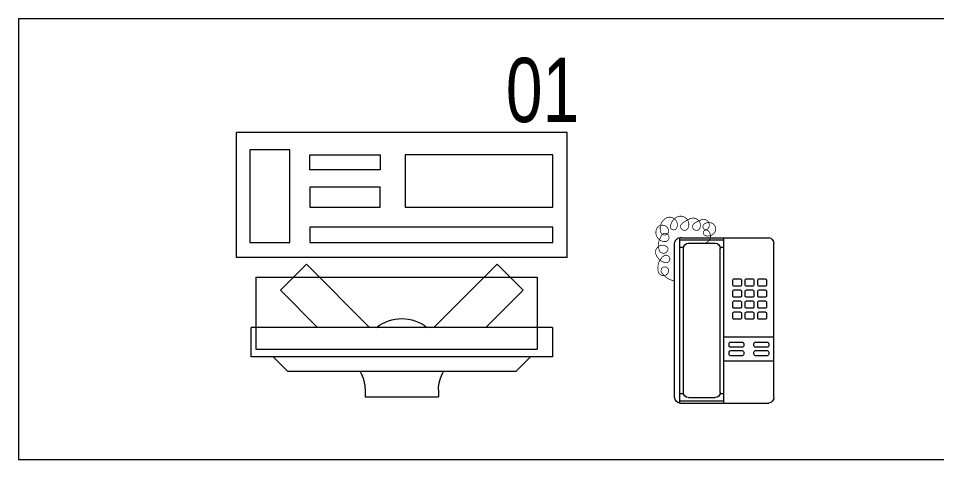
# Model space of a CAD drawing. Header units: millimetres. Extents: x -160614 to 59925, y -157025 to 0.
# Drawn here: x -119352 to -118102, y -107562 to -106962 of the extents above; entities that cross this region are included whole.
import ezdxf

# ---------------------------------------------------------------- set-up
doc = ezdxf.new("R2010")
doc.units = ezdxf.units.MM
doc.header["$LTSCALE"] = 8
doc.layers.get('0').update_dxf_attribs({"color": 9, "lineweight": 5})
doc.layers.add('72_EGR_EQP_TAG', color=9, linetype='Continuous', lineweight=5)
doc.layers.add('LOADING', color=9, linetype='Continuous', lineweight=5)
doc.layers.get('0').off()
doc.layers.get('0').freeze()
doc.styles.add('X3G_ENTITY_257CFD', font='swisscl.ttf', dxfattribs={"height": 200})

# ---------------------------------------------------------------- blocks, each defined once
blk = doc.blocks.new('DM20079-P')
for p, q in [((-0.0616, 0.225), (0.0594, 0.225)), ((-0.0616, 0.225), (-0.0616, 0)), ((-0.0016, 0.225), (-0.0016, 0)), ((-0.0686, 0.217), (-0.0686, 0.008)), ((-0.0616, 0.222), (-0.0016, 0.222)), ((-0.0496, 0.2175), (-0.0136, 0.2175)), ((0.0664, 0.217), (0.0664, 0.008)), ((-0.0616, 0.212), (-0.0565, 0.212)), ((-0.0566, 0.2105), (-0.0566, 0.0145)), ((-0.0068, 0.212), (-0.0016, 0.212)), ((-0.0066, 0.2105), (-0.0066, 0.0145)), ((-0.0016, 0.1675), (0.0664, 0.1675)), ((-0.0016, 0.135), (0.0664, 0.135)), ((-0.0616, 0.013), (-0.0565, 0.013)), ((-0.0068, 0.013), (-0.0016, 0.013)), ((-0.0616, 0.003), (-0.0016, 0.003)), ((-0.0594, 0), (0.0594, 0)), ((-0.0496, 0.0075), (-0.0136, 0.0075))]:
    blk.add_line(p, q)
for points in [[(0.0074, 0.1605, 0.414214), (0.0054, 0.1585), (0.0054, 0.1555, 0.414214), (0.0074, 0.1535), (0.0234, 0.1535, 0.414214), (0.0254, 0.1555), (0.0254, 0.1585, 0.414214), (0.0234, 0.1605)], [(0.0574, 0.1535, 0.414214), (0.0594, 0.1555), (0.0594, 0.1585, 0.414214), (0.0574, 0.1605), (0.0414, 0.1605, 0.414214), (0.0394, 0.1585), (0.0394, 0.1555, 0.414214), (0.0414, 0.1535)], [(0.0234, 0.142, 0.414214), (0.0254, 0.144), (0.0254, 0.147, 0.414214), (0.0234, 0.149), (0.0074, 0.149, 0.414214), (0.0054, 0.147), (0.0054, 0.144, 0.414214), (0.0074, 0.142)], [(0.0574, 0.142, 0.414214), (0.0594, 0.144), (0.0594, 0.147, 0.414214), (0.0574, 0.149), (0.0414, 0.149, 0.414214), (0.0394, 0.147), (0.0394, 0.144, 0.414214), (0.0414, 0.142)], [(0.0104, 0.103, 0.414214), (0.0124, 0.101), (0.0204, 0.101, 0.414214), (0.0224, 0.103), (0.0224, 0.109, 0.414214), (0.0204, 0.111), (0.0124, 0.111, 0.414214), (0.0104, 0.109)], [(0.0274, 0.103, 0.414214), (0.0294, 0.101), (0.0374, 0.101, 0.414214), (0.0394, 0.103), (0.0394, 0.109, 0.414214), (0.0374, 0.111), (0.0294, 0.111, 0.414214), (0.0274, 0.109)], [(0.0444, 0.103, 0.414214), (0.0464, 0.101), (0.0544, 0.101, 0.414214), (0.0564, 0.103), (0.0564, 0.109, 0.414214), (0.0544, 0.111), (0.0464, 0.111, 0.414214), (0.0444, 0.109)], [(0.0104, 0.088, 0.414214), (0.0124, 0.086), (0.0204, 0.086, 0.414214), (0.0224, 0.088), (0.0224, 0.094, 0.414214), (0.0204, 0.096), (0.0124, 0.096, 0.414214), (0.0104, 0.094)], [(0.0274, 0.088, 0.414214), (0.0294, 0.086), (0.0374, 0.086, 0.414214), (0.0394, 0.088), (0.0394, 0.094, 0.414214), (0.0374, 0.096), (0.0294, 0.096, 0.414214), (0.0274, 0.094)], [(0.0444, 0.088, 0.414214), (0.0464, 0.086), (0.0544, 0.086, 0.414214), (0.0564, 0.088), (0.0564, 0.094, 0.414214), (0.0544, 0.096), (0.0464, 0.096, 0.414214), (0.0444, 0.094)], [(0.0104, 0.073, 0.414214), (0.0124, 0.071), (0.0204, 0.071, 0.414214), (0.0224, 0.073), (0.0224, 0.079, 0.414214), (0.0204, 0.081), (0.0124, 0.081, 0.414214), (0.0104, 0.079)], [(0.0274, 0.073, 0.414214), (0.0294, 0.071), (0.0374, 0.071, 0.414214), (0.0394, 0.073), (0.0394, 0.079, 0.414214), (0.0374, 0.081), (0.0294, 0.081, 0.414214), (0.0274, 0.079)], [(0.0444, 0.073, 0.414214), (0.0464, 0.071), (0.0544, 0.071, 0.414214), (0.0564, 0.073), (0.0564, 0.079, 0.414214), (0.0544, 0.081), (0.0464, 0.081, 0.414214), (0.0444, 0.079)], [(0.0104, 0.058, 0.414214), (0.0124, 0.056), (0.0204, 0.056, 0.414214), (0.0224, 0.058), (0.0224, 0.064, 0.414214), (0.0204, 0.066), (0.0124, 0.066, 0.414214), (0.0104, 0.064)], [(0.0274, 0.058, 0.414214), (0.0294, 0.056), (0.0374, 0.056, 0.414214), (0.0394, 0.058), (0.0394, 0.064, 0.414214), (0.0374, 0.066), (0.0294, 0.066, 0.414214), (0.0274, 0.064)], [(0.0444, 0.058, 0.414214), (0.0464, 0.056), (0.0544, 0.056, 0.414214), (0.0564, 0.058), (0.0564, 0.064, 0.414214), (0.0544, 0.066), (0.0464, 0.066, 0.414214), (0.0444, 0.064)]]:
    blk.add_lwpolyline(points, format="xyb", close=True)
at = {"const_width": 0.001}
blk.add_lwpolyline([(-0.0686, 0.059, 0.184574), (-0.0861, 0.0478, 1.44364), (-0.0769, 0.0452, 0.837915), (-0.0907, 0.0465, 0.30536), (-0.0835, 0.0248, 1.584726), (-0.0815, 0.034, 0.253153), (-0.094, 0.0228, 0.874198), (-0.0776, 0.0142, 0.915253), (-0.0897, 0.0168, 0.223821), (-0.0874, -0.0011, 1.703343), (-0.0796, 0.005, 0.588962), (-0.0934, -0.0114, 0.717795), (-0.0769, -0.0108, 0.983104), (-0.0875, -0.0075, 0.326362), (-0.0815, -0.0259, 0.758716), (-0.0657, -0.0134, 0.906186), (-0.0743, -0.016, 0.189488), (-0.067, -0.0272, 0.7948), (-0.0506, -0.0127, 1.223996), (-0.0585, -0.0193, 0.072149), (-0.0473, -0.0259, 0.645886), (-0.0341, -0.0134, 1.366917), (-0.042, -0.0193, 0.078415), (-0.0315, -0.0246, 0.723006), (-0.0229, -0.0127, 1.105484), (-0.0289, -0.018, 0.327892), (-0.017, -0.0193, 0.446638), (-0.0144, -0.0068, 0.327263), (-0.0269, -0.0029, 1.240441), (-0.0229, -0.0094, 0.611307), (-0.0278, 0.0075)], format="xyb", dxfattribs=at)
for centre, radius, start, end in [((-0.0605, 0.217), 0.00813, 97.9633, 179.6649), ((0.0582, 0.217), 0.00813, 0.3351, 82.0367), ((-0.0496, 0.2105), 0.007, 90, 180), ((-0.0136, 0.2105), 0.007, 0, 90), ((-0.0496, 0.0145), 0.007, 180, 270), ((-0.0136, 0.0145), 0.007, 270, 0), ((-0.0605, 0.008), 0.00813, 180.3351, 277.9633), ((0.0582, 0.008), 0.00813, 277.9633, 359.6649)]:
    blk.add_arc(centre, radius, start, end)
blk = doc.blocks.new('ITCWLS1-P')
at = {"layer": 'LOADING'}
for p, q in [((-0.17, 0.45), (-0.17, 0)), ((-0.17, 0.45), (0, 0.45)), ((0, 0.45), (0, 0)), ((-0.2651, 0.43, 0), (-0.3051, 0.43, 0)), ((-0.3051, 0.43, 0), (-0.3051, 0.02, 0)), ((-0.2651, 0.43, 0), (-0.2651, 0.02, 0)), ((-0.1496, 0.4305), (-0.1291, 0.4305)), ((-0.1291, 0.4305), (-0.1291, 0.4089)), ((-0.3251, 0.38, 0), (-0.3051, 0.4, 0)), ((-0.197, 0.4094), (-0.295, 0.4094)), ((-0.295, 0.0264), (-0.295, 0.4094)), ((-0.197, 0.0264), (-0.197, 0.4094)), ((-0.3251, 0.38, 0), (-0.3251, 0.07, 0)), ((-0.3503, 0.275), (-0.3596, 0.275)), ((-0.3596, 0.175), (-0.3596, 0.275)), ((-0.3503, 0.175), (-0.3596, 0.175)), ((-0.3251, 0.07, 0), (-0.3051, 0.05, 0)), ((-0.197, 0.0264), (-0.295, 0.0264)), ((-0.3051, 0.02, 0), (-0.2651, 0.02, 0)), ((-0.17, 0), (0, 0))]:
    blk.add_line(p, q, dxfattribs=at)
at = {"layer": 'LOADING', "extrusion": (2.48281e-10, 3.18408e-10, -1)}
for p, q in [((-0.2651, 0.3395), (-0.2144, 0.3902)), ((-0.1791, 0.3548), (-0.2144, 0.3902)), ((-0.2651, 0.2688), (-0.1791, 0.3548))]:
    blk.add_line(p, q, dxfattribs=at)
at = {"layer": 'LOADING', "extrusion": (2.48281e-10, -3.18408e-10, -1)}
for p, q in [((-0.2651, 0.1812), (-0.1791, 0.0952)), ((-0.2651, 0.1105), (-0.2144, 0.0598)), ((-0.1791, 0.0952), (-0.2144, 0.0598))]:
    blk.add_line(p, q, dxfattribs=at)
at = {"layer": 'LOADING'}
for points in [[(-0.1291, 0.4089), (-0.1291, 0.1), (-0.1496, 0.1), (-0.1496, 0.4305)], [(-0.1496, 0.1), (-0.1496, 0.1), (-0.1496, 0.1), (-0.1496, 0.1), (-0.1496, 0.1), (-0.1496, 0.1), (-0.1496, 0.1), (-0.1496, 0.1), (-0.1496, 0.1)], [(-0.1496, 0.1), (-0.1496, 0.1), (-0.1496, 0.1), (-0.1496, 0.1), (-0.1496, 0.1), (-0.1496, 0.1), (-0.1496, 0.1), (-0.1496, 0.1), (-0.1496, 0.1), (-0.1496, 0.1), (-0.1496, 0.1), (-0.1496, 0.1), (-0.1496, 0.1), (-0.1496, 0.1), (-0.1496, 0.1), (-0.1496, 0.1), (-0.1496, 0.1), (-0.1496, 0.1)], [(-0.1496, 0.1), (-0.1496, 0.1), (-0.1496, 0.1), (-0.1496, 0.1), (-0.1496, 0.1), (-0.1496, 0.1), (-0.1496, 0.1), (-0.1496, 0.1), (-0.1496, 0.1), (-0.1496, 0.1)], [(-0.1496, 0.1), (-0.1496, 0.1), (-0.1496, 0.1), (-0.1496, 0.1), (-0.1496, 0.1), (-0.1496, 0.1), (-0.1496, 0.1)], [(-0.1496, 0.1), (-0.1496, 0.1), (-0.1496, 0.1), (-0.1496, 0.1), (-0.1496, 0.1), (-0.1496, 0.1), (-0.1496, 0.1), (-0.1496, 0.1), (-0.1496, 0.1), (-0.1496, 0.1)], [(-0.1496, 0.1), (-0.1496, 0.1), (-0.1496, 0.1), (-0.1496, 0.1), (-0.1496, 0.1), (-0.1496, 0.1), (-0.1496, 0.1), (-0.1496, 0.1), (-0.1496, 0.1), (-0.1496, 0.1), (-0.1496, 0.1), (-0.1496, 0.1), (-0.1496, 0.1), (-0.1496, 0.1), (-0.1496, 0.1)], [(-0.1496, 0.1), (-0.1496, 0.1), (-0.1496, 0.1), (-0.1496, 0.1), (-0.1496, 0.1), (-0.1496, 0.1), (-0.1496, 0.1), (-0.1496, 0.1), (-0.1496, 0.1), (-0.1496, 0.1)], [(-0.1496, 0.1), (-0.1496, 0.1), (-0.1496, 0.1), (-0.1496, 0.1), (-0.1496, 0.1), (-0.1496, 0.1), (-0.1496, 0.1), (-0.1496, 0.1), (-0.1496, 0.1), (-0.1496, 0.1)], [(-0.1496, 0.1), (-0.1496, 0.1), (-0.1496, 0.1), (-0.1496, 0.1), (-0.1496, 0.1), (-0.1496, 0.1), (-0.1496, 0.1), (-0.1496, 0.1), (-0.1496, 0.1), (-0.1496, 0.1), (-0.1496, 0.1), (-0.1496, 0.1), (-0.1496, 0.1), (-0.1496, 0.1), (-0.1496, 0.1), (-0.1496, 0.1), (-0.1496, 0.1), (-0.1496, 0.1), (-0.1496, 0.1), (-0.1496, 0.1), (-0.1496, 0.1), (-0.1496, 0.1), (-0.1496, 0.1), (-0.1496, 0.1), (-0.1496, 0.1), (-0.1496, 0.1), (-0.1496, 0.1), (-0.1496, 0.1), (-0.1496, 0.1), (-0.1496, 0.1), (-0.1496, 0.1), (-0.1496, 0.1), (-0.1496, 0.1), (-0.1496, 0.1), (-0.1496, 0.1), (-0.1496, 0.1), (-0.1496, 0.1), (-0.1496, 0.1), (-0.1496, 0.1), (-0.1496, 0.1), (-0.1496, 0.1), (-0.1496, 0.1), (-0.1496, 0.1), (-0.1496, 0.1), (-0.1496, 0.1), (-0.1496, 0.1), (-0.1496, 0.1), (-0.1496, 0.1), (-0.1496, 0.1), (-0.1496, 0.1), (-0.1496, 0.1), (-0.1496, 0.1), (-0.1496, 0.1), (-0.1496, 0.1)], [(-0.1496, 0.1), (-0.1496, 0.1), (-0.1496, 0.1), (-0.1496, 0.1), (-0.1496, 0.1), (-0.1496, 0.1), (-0.1496, 0.1), (-0.1496, 0.1), (-0.1496, 0.1), (-0.1496, 0.1), (-0.1496, 0.1), (-0.1496, 0.1), (-0.1496, 0.1), (-0.1496, 0.1), (-0.1496, 0.1), (-0.1496, 0.1), (-0.1496, 0.1), (-0.1496, 0.1), (-0.1496, 0.1), (-0.1496, 0.1), (-0.1496, 0.1), (-0.1496, 0.1), (-0.1496, 0.1), (-0.1496, 0.1), (-0.1496, 0.1), (-0.1496, 0.1), (-0.1496, 0.1), (-0.1496, 0.1), (-0.1496, 0.1), (-0.1496, 0.1), (-0.1496, 0.1), (-0.1496, 0.1), (-0.1496, 0.1), (-0.1496, 0.1), (-0.1496, 0.1), (-0.1496, 0.1), (-0.1496, 0.1), (-0.1496, 0.1), (-0.1496, 0.1), (-0.1496, 0.1), (-0.1496, 0.1), (-0.1496, 0.1), (-0.1496, 0.1), (-0.1496, 0.1), (-0.1496, 0.1), (-0.1496, 0.1), (-0.1496, 0.1), (-0.1496, 0.1), (-0.1496, 0.1), (-0.1496, 0.1), (-0.1496, 0.1), (-0.1496, 0.1), (-0.1496, 0.1), (-0.1496, 0.1), (-0.1496, 0.1), (-0.1496, 0.1), (-0.1496, 0.1), (-0.1496, 0.1), (-0.1496, 0.1), (-0.1496, 0.1), (-0.1496, 0.1), (-0.1496, 0.1), (-0.1496, 0.1), (-0.1496, 0.1), (-0.1496, 0.1), (-0.1496, 0.1), (-0.1496, 0.1), (-0.1496, 0.1), (-0.1496, 0.1), (-0.1496, 0.1), (-0.1496, 0.1), (-0.1496, 0.1), (-0.1496, 0.1), (-0.1496, 0.1), (-0.1496, 0.1), (-0.1496, 0.1), (-0.1496, 0.1), (-0.1496, 0.1), (-0.1496, 0.1), (-0.1496, 0.1), (-0.1496, 0.1), (-0.1496, 0.1), (-0.1496, 0.1), (-0.1496, 0.1), (-0.1496, 0.1), (-0.1496, 0.1), (-0.1496, 0.1), (-0.1496, 0.1), (-0.1496, 0.1)], [(-0.1496, 0.1), (-0.1496, 0.1), (-0.1496, 0.1), (-0.1496, 0.1), (-0.1496, 0.1), (-0.1496, 0.1), (-0.1496, 0.1), (-0.1496, 0.1), (-0.1496, 0.1), (-0.1496, 0.1), (-0.1496, 0.1), (-0.1496, 0.1)], [(-0.1496, 0.1), (-0.1496, 0.1), (-0.1496, 0.1), (-0.1496, 0.1), (-0.1496, 0.1), (-0.1496, 0.1), (-0.1496, 0.1)], [(-0.1496, 0.1), (-0.1496, 0.1), (-0.1496, 0.1), (-0.1496, 0.1), (-0.1496, 0.1), (-0.1496, 0.1), (-0.1496, 0.1), (-0.1496, 0.1), (-0.1496, 0.1), (-0.1496, 0.1), (-0.1496, 0.1), (-0.1496, 0.1), (-0.1496, 0.1), (-0.1496, 0.1), (-0.1496, 0.1), (-0.1496, 0.1), (-0.1496, 0.1)], [(-0.1496, 0.1), (-0.1496, 0.1), (-0.1496, 0.1), (-0.1496, 0.1), (-0.1496, 0.1), (-0.1496, 0.1), (-0.1496, 0.1), (-0.1496, 0.1), (-0.1496, 0.1), (-0.1496, 0.1), (-0.1496, 0.1), (-0.1496, 0.1), (-0.1496, 0.1), (-0.1496, 0.1), (-0.1496, 0.1), (-0.1496, 0.1), (-0.1496, 0.1), (-0.1496, 0.1), (-0.1496, 0.1), (-0.1496, 0.1), (-0.1496, 0.1), (-0.1496, 0.1), (-0.1496, 0.1), (-0.1496, 0.1), (-0.1496, 0.1), (-0.1496, 0.1), (-0.1496, 0.1), (-0.1496, 0.1), (-0.1496, 0.1), (-0.1496, 0.1), (-0.1496, 0.1), (-0.1496, 0.1), (-0.1496, 0.1), (-0.1496, 0.1), (-0.1496, 0.1), (-0.1496, 0.1), (-0.1496, 0.1), (-0.1496, 0.1), (-0.1496, 0.1), (-0.1496, 0.1), (-0.1496, 0.1), (-0.1496, 0.1), (-0.1496, 0.1), (-0.1496, 0.1), (-0.1496, 0.1), (-0.1496, 0.1), (-0.1496, 0.1), (-0.1496, 0.1), (-0.1496, 0.1), (-0.1496, 0.1), (-0.1496, 0.1), (-0.1496, 0.1), (-0.1496, 0.1), (-0.1496, 0.1), (-0.1496, 0.1), (-0.1496, 0.1), (-0.1496, 0.1), (-0.1496, 0.1), (-0.1496, 0.1), (-0.1496, 0.1), (-0.1496, 0.1), (-0.1496, 0.1), (-0.1496, 0.1), (-0.1496, 0.1), (-0.1496, 0.1), (-0.1496, 0.1), (-0.1496, 0.1), (-0.1496, 0.1), (-0.1496, 0.1), (-0.1496, 0.1), (-0.1496, 0.1), (-0.1496, 0.1), (-0.1496, 0.1), (-0.1496, 0.1), (-0.1496, 0.1), (-0.1496, 0.1), (-0.1496, 0.1), (-0.1496, 0.1), (-0.1496, 0.1), (-0.1496, 0.1), (-0.1496, 0.1), (-0.1496, 0.1), (-0.1496, 0.1), (-0.1496, 0.1), (-0.1496, 0.1), (-0.1496, 0.1), (-0.1496, 0.1), (-0.1496, 0.1), (-0.1496, 0.1), (-0.1496, 0.1), (-0.1496, 0.1), (-0.1496, 0.1), (-0.1496, 0.1), (-0.1496, 0.1), (-0.1496, 0.1), (-0.1496, 0.1), (-0.1496, 0.1), (-0.1496, 0.1), (-0.1496, 0.1), (-0.1496, 0.1), (-0.1496, 0.1), (-0.1496, 0.1), (-0.1496, 0.1), (-0.1496, 0.1), (-0.1496, 0.1), (-0.1496, 0.1), (-0.1496, 0.1), (-0.1496, 0.1), (-0.1496, 0.1), (-0.1496, 0.1), (-0.1496, 0.1)], [(-0.1496, 0.1), (-0.1496, 0.1), (-0.1496, 0.1), (-0.1496, 0.1), (-0.1496, 0.1), (-0.1496, 0.1), (-0.1496, 0.1), (-0.1496, 0.1)]]:
    blk.add_lwpolyline(points, dxfattribs=at)
for points in [[(-0.1019, 0.4305), (-0.0304, 0.4305), (-0.0304, 0.2294), (-0.1019, 0.2294)], [(-0.1019, 0.1954), (-0.0747, 0.1954), (-0.0747, 0.1), (-0.1019, 0.1)], [(-0.0304, 0.1954), (-0.0508, 0.1954), (-0.0508, 0.1), (-0.0304, 0.1)], [(-0.1496, 0.1), (-0.1496, 0.1), (-0.1496, 0.1), (-0.1496, 0.1), (-0.1496, 0.1), (-0.1496, 0.1), (-0.1496, 0.1), (-0.1496, 0.1), (-0.1496, 0.1), (-0.1496, 0.1), (-0.1496, 0.1), (-0.1496, 0.1), (-0.1496, 0.1), (-0.1496, 0.1), (-0.1496, 0.1), (-0.1496, 0.1), (-0.1496, 0.1), (-0.1496, 0.1), (-0.1496, 0.1), (-0.1496, 0.1), (-0.1496, 0.1), (-0.1496, 0.1), (-0.1496, 0.1), (-0.1496, 0.1), (-0.1496, 0.1), (-0.1496, 0.1), (-0.1496, 0.1), (-0.1496, 0.1), (-0.1496, 0.1), (-0.1496, 0.1), (-0.1496, 0.1), (-0.1496, 0.1), (-0.1496, 0.1), (-0.1496, 0.1), (-0.1496, 0.1), (-0.1496, 0.1), (-0.1496, 0.1), (-0.1496, 0.1), (-0.1496, 0.1), (-0.1496, 0.1), (-0.1496, 0.1), (-0.1496, 0.1), (-0.1496, 0.1), (-0.1496, 0.1), (-0.1496, 0.1), (-0.1496, 0.1), (-0.1496, 0.1), (-0.1496, 0.1), (-0.1496, 0.1), (-0.1496, 0.1), (-0.1496, 0.1), (-0.1496, 0.1), (-0.1496, 0.1), (-0.1496, 0.1), (-0.1496, 0.1), (-0.1496, 0.1), (-0.1496, 0.1), (-0.1496, 0.1), (-0.1496, 0.1), (-0.1496, 0.1), (-0.1496, 0.1), (-0.1496, 0.1), (-0.1496, 0.1), (-0.1496, 0.1), (-0.1496, 0.1), (-0.1496, 0.1), (-0.1496, 0.1), (-0.1496, 0.1), (-0.1496, 0.1), (-0.1496, 0.1), (-0.1496, 0.1), (-0.1496, 0.1), (-0.1496, 0.1), (-0.1496, 0.1), (-0.1496, 0.1), (-0.1496, 0.1), (-0.1496, 0.1), (-0.1496, 0.1), (-0.1496, 0.1), (-0.1496, 0.1), (-0.1496, 0.1), (-0.1496, 0.1), (-0.1496, 0.1), (-0.1496, 0.1), (-0.1496, 0.1), (-0.1496, 0.1), (-0.1496, 0.1), (-0.1496, 0.1), (-0.1496, 0.1), (-0.1496, 0.1), (-0.1496, 0.1), (-0.1496, 0.1), (-0.1496, 0.1), (-0.1496, 0.1), (-0.1496, 0.1), (-0.1496, 0.1), (-0.1496, 0.1), (-0.1496, 0.1), (-0.1496, 0.1), (-0.1496, 0.1), (-0.1496, 0.1), (-0.1496, 0.1), (-0.1496, 0.1), (-0.1496, 0.1), (-0.1496, 0.1), (-0.1496, 0.1), (-0.1496, 0.1), (-0.1496, 0.1), (-0.1496, 0.1), (-0.1496, 0.1), (-0.1496, 0.1), (-0.1496, 0.1), (-0.1496, 0.1), (-0.1496, 0.1), (-0.1496, 0.1), (-0.1496, 0.1), (-0.1496, 0.1), (-0.1496, 0.1), (-0.1496, 0.1), (-0.1496, 0.1), (-0.1496, 0.1), (-0.1496, 0.1), (-0.1496, 0.1), (-0.1496, 0.1), (-0.1496, 0.1), (-0.1496, 0.1), (-0.1496, 0.1), (-0.1496, 0.1), (-0.1496, 0.1), (-0.1496, 0.1), (-0.1496, 0.1), (-0.1496, 0.1), (-0.1496, 0.1), (-0.1496, 0.1), (-0.1496, 0.1), (-0.1496, 0.1), (-0.1496, 0.1), (-0.1496, 0.1), (-0.1496, 0.1), (-0.1496, 0.1), (-0.1496, 0.1), (-0.1496, 0.1), (-0.1496, 0.1), (-0.1496, 0.1), (-0.1496, 0.1), (-0.1496, 0.1), (-0.1496, 0.1), (-0.1496, 0.1), (-0.1496, 0.1), (-0.1496, 0.1), (-0.1496, 0.1), (-0.1496, 0.1), (-0.1496, 0.1), (-0.1496, 0.1), (-0.1496, 0.1), (-0.1496, 0.1), (-0.1496, 0.1), (-0.1496, 0.1), (-0.1496, 0.1), (-0.1496, 0.1), (-0.1496, 0.1), (-0.1496, 0.1), (-0.1496, 0.1), (-0.1496, 0.1), (-0.1496, 0.1), (-0.1496, 0.1), (-0.1496, 0.1), (-0.1496, 0.1), (-0.1496, 0.1), (-0.1496, 0.1), (-0.1496, 0.1), (-0.1496, 0.1), (-0.1496, 0.1), (-0.1496, 0.1), (-0.1496, 0.1), (-0.1496, 0.1), (-0.1496, 0.1), (-0.1496, 0.1), (-0.1496, 0.1), (-0.1496, 0.1), (-0.1496, 0.1), (-0.1496, 0.1), (-0.1496, 0.1), (-0.1496, 0.1), (-0.1496, 0.1), (-0.1496, 0.1), (-0.1496, 0.1), (-0.1496, 0.1), (-0.1496, 0.1), (-0.1496, 0.1), (-0.1496, 0.1), (-0.1496, 0.1), (-0.1496, 0.1), (-0.1496, 0.1), (-0.1496, 0.1), (-0.1496, 0.1), (-0.1496, 0.1), (-0.1496, 0.1), (-0.1496, 0.1), (-0.1496, 0.1), (-0.1496, 0.1), (-0.1496, 0.1), (-0.1496, 0.1), (-0.1496, 0.1), (-0.1496, 0.1), (-0.1496, 0.1), (-0.1496, 0.1), (-0.1496, 0.1), (-0.1496, 0.1), (-0.1496, 0.1), (-0.1496, 0.1), (-0.1496, 0.1), (-0.1496, 0.1), (-0.1496, 0.1), (-0.1496, 0.1), (-0.1496, 0.1), (-0.1496, 0.1), (-0.1496, 0.1), (-0.1496, 0.1), (-0.1496, 0.1), (-0.1496, 0.1), (-0.1496, 0.1), (-0.1496, 0.1), (-0.1496, 0.1), (-0.1496, 0.1), (-0.1496, 0.1), (-0.1496, 0.1), (-0.1496, 0.1), (-0.1496, 0.1), (-0.1496, 0.1), (-0.1496, 0.1), (-0.1496, 0.1), (-0.1496, 0.1), (-0.1496, 0.1), (-0.1496, 0.1), (-0.1496, 0.1), (-0.1496, 0.1), (-0.1496, 0.1), (-0.1496, 0.1), (-0.1496, 0.1), (-0.1496, 0.1), (-0.1496, 0.1), (-0.1496, 0.1), (-0.1496, 0.1), (-0.1496, 0.1), (-0.1496, 0.1), (-0.1496, 0.1), (-0.1496, 0.1), (-0.1496, 0.1), (-0.1496, 0.1), (-0.1496, 0.1), (-0.1496, 0.1), (-0.1496, 0.1), (-0.1496, 0.1), (-0.1496, 0.1), (-0.1496, 0.1), (-0.1496, 0.1), (-0.1496, 0.1), (-0.1496, 0.1), (-0.1496, 0.1), (-0.1496, 0.1), (-0.1496, 0.1), (-0.1496, 0.1), (-0.1496, 0.1), (-0.1496, 0.1), (-0.1496, 0.1), (-0.1496, 0.1), (-0.1496, 0.1), (-0.1496, 0.1), (-0.1496, 0.1), (-0.1496, 0.1), (-0.1496, 0.1), (-0.1496, 0.1), (-0.1496, 0.1), (-0.1496, 0.1), (-0.1496, 0.1), (-0.1496, 0.1)], [(-0.1496, 0.1), (-0.1496, 0.1), (-0.1496, 0.1), (-0.1496, 0.1), (-0.1496, 0.1), (-0.1496, 0.1), (-0.1496, 0.1), (-0.1496, 0.1), (-0.1496, 0.1), (-0.1496, 0.1), (-0.1496, 0.1), (-0.1496, 0.1), (-0.1496, 0.1), (-0.1496, 0.1), (-0.1496, 0.1), (-0.1496, 0.1), (-0.1496, 0.1), (-0.1496, 0.1), (-0.1496, 0.1), (-0.1496, 0.1), (-0.1496, 0.1), (-0.1496, 0.1), (-0.1496, 0.1), (-0.1496, 0.1), (-0.1496, 0.1), (-0.1496, 0.1), (-0.1496, 0.1), (-0.1496, 0.1), (-0.1496, 0.1), (-0.1496, 0.1), (-0.1496, 0.1), (-0.1496, 0.1), (-0.1496, 0.1), (-0.1496, 0.1), (-0.1496, 0.1), (-0.1496, 0.1), (-0.1496, 0.1), (-0.1496, 0.1), (-0.1496, 0.1), (-0.1496, 0.1), (-0.1496, 0.1), (-0.1496, 0.1), (-0.1496, 0.1), (-0.1496, 0.1), (-0.1496, 0.1), (-0.1496, 0.1), (-0.1496, 0.1), (-0.1496, 0.1), (-0.1496, 0.1), (-0.1496, 0.1), (-0.1496, 0.1), (-0.1496, 0.1), (-0.1496, 0.1), (-0.1496, 0.1), (-0.1496, 0.1), (-0.1496, 0.1), (-0.1496, 0.1), (-0.1496, 0.1), (-0.1496, 0.1), (-0.1496, 0.1), (-0.1496, 0.1), (-0.1496, 0.1), (-0.1496, 0.1), (-0.1496, 0.1), (-0.1496, 0.1), (-0.1496, 0.1), (-0.1496, 0.1), (-0.1496, 0.1), (-0.1496, 0.1), (-0.1496, 0.1), (-0.1496, 0.1), (-0.1496, 0.1), (-0.1496, 0.1), (-0.1496, 0.1), (-0.1496, 0.1), (-0.1496, 0.1), (-0.1496, 0.1), (-0.1496, 0.1), (-0.1496, 0.1), (-0.1496, 0.1), (-0.1496, 0.1), (-0.1496, 0.1), (-0.1496, 0.1), (-0.1496, 0.1), (-0.1496, 0.1), (-0.1496, 0.1), (-0.1496, 0.1), (-0.1496, 0.1), (-0.1496, 0.1), (-0.1496, 0.1), (-0.1496, 0.1), (-0.1496, 0.1), (-0.1496, 0.1), (-0.1496, 0.1), (-0.1496, 0.1), (-0.1496, 0.1), (-0.1496, 0.1), (-0.1496, 0.1), (-0.1496, 0.1), (-0.1496, 0.1), (-0.1496, 0.1), (-0.1496, 0.1), (-0.1496, 0.1), (-0.1496, 0.1), (-0.1496, 0.1), (-0.1496, 0.1), (-0.1496, 0.1), (-0.1496, 0.1), (-0.1496, 0.1), (-0.1496, 0.1), (-0.1496, 0.1), (-0.1496, 0.1), (-0.1496, 0.1), (-0.1496, 0.1), (-0.1496, 0.1), (-0.1496, 0.1), (-0.1496, 0.1), (-0.1496, 0.1), (-0.1496, 0.1), (-0.1496, 0.1), (-0.1496, 0.1), (-0.1496, 0.1), (-0.1496, 0.1), (-0.1496, 0.1), (-0.1496, 0.1), (-0.1496, 0.1), (-0.1496, 0.1), (-0.1496, 0.1), (-0.1496, 0.1), (-0.1496, 0.1), (-0.1496, 0.1), (-0.1496, 0.1), (-0.1496, 0.1), (-0.1496, 0.1), (-0.1496, 0.1), (-0.1496, 0.1), (-0.1496, 0.1), (-0.1496, 0.1), (-0.1496, 0.1), (-0.1496, 0.1), (-0.1496, 0.1), (-0.1496, 0.1), (-0.1496, 0.1), (-0.1496, 0.1), (-0.1496, 0.1), (-0.1496, 0.1), (-0.1496, 0.1), (-0.1496, 0.1), (-0.1496, 0.1), (-0.1496, 0.1), (-0.1496, 0.1), (-0.1496, 0.1), (-0.1496, 0.1), (-0.1496, 0.1), (-0.1496, 0.1), (-0.1496, 0.1), (-0.1496, 0.1), (-0.1496, 0.1), (-0.1496, 0.1), (-0.1496, 0.1), (-0.1496, 0.1), (-0.1496, 0.1), (-0.1496, 0.1), (-0.1496, 0.1), (-0.1496, 0.1), (-0.1496, 0.1), (-0.1496, 0.1), (-0.1496, 0.1), (-0.1496, 0.1), (-0.1496, 0.1), (-0.1496, 0.1), (-0.1496, 0.1), (-0.1496, 0.1), (-0.1496, 0.1), (-0.1496, 0.1), (-0.1496, 0.1), (-0.1496, 0.1), (-0.1496, 0.1), (-0.1496, 0.1), (-0.1496, 0.1), (-0.1496, 0.1), (-0.1496, 0.1), (-0.1496, 0.1), (-0.1496, 0.1), (-0.1496, 0.1), (-0.1496, 0.1), (-0.1496, 0.1), (-0.1496, 0.1), (-0.1496, 0.1), (-0.1496, 0.1), (-0.1496, 0.1), (-0.1496, 0.1), (-0.1496, 0.1), (-0.1496, 0.1), (-0.1496, 0.1), (-0.1496, 0.1), (-0.1496, 0.1), (-0.1496, 0.1), (-0.1496, 0.1), (-0.1496, 0.1), (-0.1496, 0.1), (-0.1496, 0.1), (-0.1496, 0.1), (-0.1496, 0.1), (-0.1496, 0.1), (-0.1496, 0.1), (-0.1496, 0.1), (-0.1496, 0.1), (-0.1496, 0.1), (-0.1496, 0.1), (-0.1496, 0.1), (-0.1496, 0.1), (-0.1496, 0.1), (-0.1496, 0.1)], [(-0.1496, 0.1), (-0.1496, 0.1), (-0.1496, 0.1), (-0.1496, 0.1), (-0.1496, 0.1), (-0.1496, 0.1), (-0.1496, 0.1), (-0.1496, 0.1), (-0.1496, 0.1), (-0.1496, 0.1), (-0.1496, 0.1), (-0.1496, 0.1), (-0.1496, 0.1), (-0.1496, 0.1), (-0.1496, 0.1), (-0.1496, 0.1), (-0.1496, 0.1), (-0.1496, 0.1), (-0.1496, 0.1), (-0.1496, 0.1), (-0.1496, 0.1), (-0.1496, 0.1), (-0.1496, 0.1), (-0.1496, 0.1), (-0.1496, 0.1), (-0.1496, 0.1), (-0.1496, 0.1), (-0.1496, 0.1), (-0.1496, 0.1), (-0.1496, 0.1), (-0.1496, 0.1), (-0.1496, 0.1), (-0.1496, 0.1), (-0.1496, 0.1), (-0.1496, 0.1), (-0.1496, 0.1), (-0.1496, 0.1), (-0.1496, 0.1), (-0.1496, 0.1), (-0.1496, 0.1), (-0.1496, 0.1), (-0.1496, 0.1), (-0.1496, 0.1), (-0.1496, 0.1), (-0.1496, 0.1), (-0.1496, 0.1), (-0.1496, 0.1), (-0.1496, 0.1), (-0.1496, 0.1), (-0.1496, 0.1), (-0.1496, 0.1), (-0.1496, 0.1), (-0.1496, 0.1), (-0.1496, 0.1), (-0.1496, 0.1), (-0.1496, 0.1), (-0.1496, 0.1), (-0.1496, 0.1), (-0.1496, 0.1), (-0.1496, 0.1), (-0.1496, 0.1), (-0.1496, 0.1), (-0.1496, 0.1), (-0.1496, 0.1), (-0.1496, 0.1), (-0.1496, 0.1), (-0.1496, 0.1), (-0.1496, 0.1), (-0.1496, 0.1), (-0.1496, 0.1), (-0.1496, 0.1), (-0.1496, 0.1), (-0.1496, 0.1), (-0.1496, 0.1), (-0.1496, 0.1), (-0.1496, 0.1), (-0.1496, 0.1), (-0.1496, 0.1), (-0.1496, 0.1), (-0.1496, 0.1), (-0.1496, 0.1), (-0.1496, 0.1), (-0.1496, 0.1), (-0.1496, 0.1), (-0.1496, 0.1), (-0.1496, 0.1), (-0.1496, 0.1), (-0.1496, 0.1), (-0.1496, 0.1), (-0.1496, 0.1), (-0.1496, 0.1), (-0.1496, 0.1), (-0.1496, 0.1), (-0.1496, 0.1), (-0.1496, 0.1), (-0.1496, 0.1), (-0.1496, 0.1), (-0.1496, 0.1), (-0.1496, 0.1), (-0.1496, 0.1), (-0.1496, 0.1), (-0.1496, 0.1), (-0.1496, 0.1), (-0.1496, 0.1), (-0.1496, 0.1), (-0.1496, 0.1), (-0.1496, 0.1), (-0.1496, 0.1), (-0.1496, 0.1), (-0.1496, 0.1), (-0.1496, 0.1), (-0.1496, 0.1), (-0.1496, 0.1), (-0.1496, 0.1), (-0.1496, 0.1), (-0.1496, 0.1), (-0.1496, 0.1), (-0.1496, 0.1), (-0.1496, 0.1), (-0.1496, 0.1), (-0.1496, 0.1), (-0.1496, 0.1), (-0.1496, 0.1), (-0.1496, 0.1), (-0.1496, 0.1), (-0.1496, 0.1), (-0.1496, 0.1), (-0.1496, 0.1), (-0.1496, 0.1), (-0.1496, 0.1), (-0.1496, 0.1), (-0.1496, 0.1), (-0.1496, 0.1), (-0.1496, 0.1), (-0.1496, 0.1), (-0.1496, 0.1), (-0.1496, 0.1), (-0.1496, 0.1), (-0.1496, 0.1), (-0.1496, 0.1), (-0.1496, 0.1), (-0.1496, 0.1), (-0.1496, 0.1), (-0.1496, 0.1), (-0.1496, 0.1), (-0.1496, 0.1), (-0.1496, 0.1), (-0.1496, 0.1), (-0.1496, 0.1), (-0.1496, 0.1), (-0.1496, 0.1), (-0.1496, 0.1), (-0.1496, 0.1), (-0.1496, 0.1), (-0.1496, 0.1), (-0.1496, 0.1), (-0.1496, 0.1), (-0.1496, 0.1), (-0.1496, 0.1), (-0.1496, 0.1), (-0.1496, 0.1), (-0.1496, 0.1), (-0.1496, 0.1), (-0.1496, 0.1), (-0.1496, 0.1), (-0.1496, 0.1), (-0.1496, 0.1), (-0.1496, 0.1), (-0.1496, 0.1), (-0.1496, 0.1), (-0.1496, 0.1), (-0.1496, 0.1), (-0.1496, 0.1), (-0.1496, 0.1), (-0.1496, 0.1), (-0.1496, 0.1), (-0.1496, 0.1), (-0.1496, 0.1), (-0.1496, 0.1), (-0.1496, 0.1), (-0.1496, 0.1), (-0.1496, 0.1), (-0.1496, 0.1), (-0.1496, 0.1), (-0.1496, 0.1), (-0.1496, 0.1), (-0.1496, 0.1), (-0.1496, 0.1), (-0.1496, 0.1), (-0.1496, 0.1), (-0.1496, 0.1), (-0.1496, 0.1), (-0.1496, 0.1), (-0.1496, 0.1), (-0.1496, 0.1), (-0.1496, 0.1), (-0.1496, 0.1), (-0.1496, 0.1), (-0.1496, 0.1), (-0.1496, 0.1), (-0.1496, 0.1), (-0.1496, 0.1), (-0.1496, 0.1), (-0.1496, 0.1), (-0.1496, 0.1), (-0.1496, 0.1), (-0.1496, 0.1), (-0.1496, 0.1), (-0.1496, 0.1), (-0.1496, 0.1), (-0.1496, 0.1), (-0.1496, 0.1), (-0.1496, 0.1), (-0.1496, 0.1), (-0.1496, 0.1), (-0.1496, 0.1), (-0.1496, 0.1), (-0.1496, 0.1), (-0.1496, 0.1)], [(-0.1496, 0.0727), (-0.0236, 0.0727), (-0.0236, 0.0182), (-0.1496, 0.0182)]]:
    blk.add_lwpolyline(points, close=True, dxfattribs=at)
for centre, radius, start, end in [((-0.3503, 0.325), 0.05, 270, 300.3093), ((-0.3089, 0.225), 0.0556, 321.9431, 38.0569), ((-0.3503, 0.125), 0.05, 59.6907, 90)]:
    blk.add_arc(centre, radius, start, end, dxfattribs=at)
blk = doc.blocks.new('GF1')
at = {"layer": 'LOADING', "color": 9, "linetype": 'Continuous'}
for p, q in [((-119351.8, -106962.1), (-117407.8, -106962.1)), ((-119351.8, -106962.1), (-119351.8, -107562.1)), ((-119351.8, -107562.1), (-116807.8, -107562.1))]:
    blk.add_line(p, q, dxfattribs=at)
at = {"layer": 'LOADING', "color": 9, "xscale": -1000, "yscale": 1000, "zscale": 1000}
for name, p, rotation in [('ITCWLS1-P', (-119055, -107117.1, 0), 269.9999999924613), ('DM20079-P', (-118390.1, -107260.3, 0), 179.9999934716077)]:
    blk.add_blockref(name, p, dxfattribs=dict(at, rotation=rotation))
at = {"layer": '72_EGR_EQP_TAG', "color": 9, "insert": (-118638.5, -107015.7, 0), "char_height": 87.47, "attachment_point": 2, "style": 'X3G_ENTITY_257CFD'}
blk.add_mtext('01', dxfattribs=at)

msp = doc.modelspace()

# ---------------------------------------------------------------- block references
at = {"layer": '72_EGR_EQP_TAG'}
msp.add_blockref('GF1', (0, 0), dxfattribs=at)

doc.saveas('drawing.dxf')
